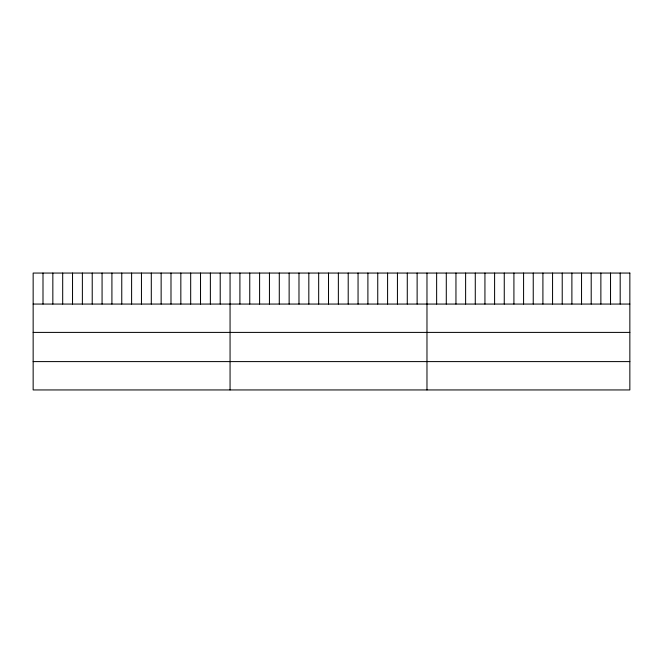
<?xml version="1.0" encoding="UTF-8"?>
<svg xmlns="http://www.w3.org/2000/svg" width="663" height="663" viewBox="0 0 663 663"><rect width="100%" height="100%" fill="white"/><g stroke="black" fill="none" stroke-linecap="round" stroke-linejoin="round"><path stroke-width="0.99" d="M33.15 304.06L629.85 304.06M33.15 332.403L629.85 332.403M33.15 361.6L629.85 361.6M620.187 273.057L620.187 304.06M610.532 273.057L610.532 304.06M600.869 273.057L600.869 304.06M591.205 273.057L591.205 304.06M581.542 273.057L581.542 304.06M571.887 273.057L571.887 304.06M562.224 273.057L562.224 304.06M552.561 273.057L552.561 304.06M542.906 273.057L542.906 304.06M533.243 273.057L533.243 304.06M523.579 273.057L523.579 304.06M513.916 273.057L513.916 304.06M504.261 273.057L504.261 304.06M494.598 273.057L494.598 304.06M484.935 273.057L484.935 304.06M475.28 273.057L475.28 304.06M465.617 273.057L465.617 304.06M455.953 273.057L455.953 304.06M446.29 273.057L446.29 304.06M436.635 273.057L436.635 304.06M426.972 273.057L426.972 389.943M417.126 273.057L417.126 304.06M407.281 273.057L407.281 304.06M397.435 273.057L397.435 304.06M387.59 273.057L387.59 304.06M377.744 273.057L377.744 304.06M367.899 273.057L367.899 304.06M358.053 273.057L358.053 304.06M348.208 273.057L348.208 304.06M338.362 273.057L338.362 304.06M328.516 273.057L328.516 304.06M318.671 273.057L318.671 304.06M308.825 273.057L308.825 304.06M298.98 273.057L298.98 304.06M289.134 273.057L289.134 304.06M279.289 273.057L279.289 304.06M269.443 273.057L269.443 304.06M259.598 273.057L259.598 304.06M249.752 273.057L249.752 304.06M239.907 273.057L239.907 304.06M230.061 273.057L230.061 389.943M220.215 273.057L220.215 304.06M210.37 273.057L210.37 304.06M200.524 273.057L200.524 304.06M190.679 273.057L190.679 304.06M180.833 273.057L180.833 304.06M170.988 273.057L170.988 304.06M161.142 273.057L161.142 304.06M151.297 273.057L151.297 304.06M141.451 273.057L141.451 304.06M131.606 273.057L131.606 304.06M121.76 273.057L121.76 304.06M111.914 273.057L111.914 304.06M102.069 273.057L102.069 304.06M92.223 273.057L92.223 304.06M82.378 273.057L82.378 304.06M72.532 273.057L72.532 304.06M62.687 273.057L62.687 304.06M52.841 273.057L52.841 304.06M42.996 273.057L42.996 304.06M629.85 273.057L33.15 273.057L33.15 389.943L629.85 389.943L629.85 273.057"/></g></svg>
